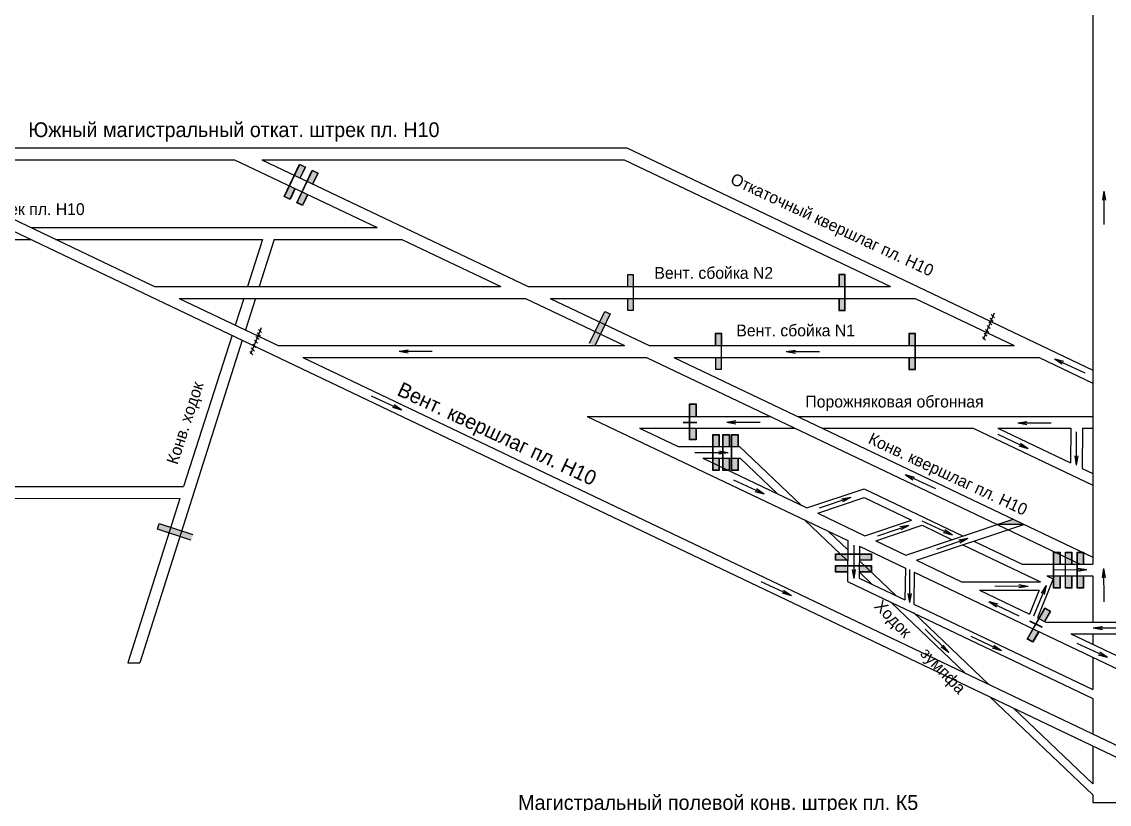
# Model space of a CAD drawing. Header units: millimetres. Extents: x -1543 to 290, y -901 to 459.
# Drawn here: x -915.9 to -547, y -187.9 to 77.6 of the extents above; entities that cross this region are included whole.
import ezdxf

# ---------------------------------------------------------------- set-up
doc = ezdxf.new("R2010")
doc.units = ezdxf.units.MM
for name, color, linetype in [('Двери', 7, 'Continuous'), ('Перемычки', 7, 'Continuous'), ('Струя', 7, 'Continuous')]:
    doc.layers.add(name, color=color, linetype=linetype)

msp = doc.modelspace()

# ---------------------------------------------------------------- hatches: boundary and pattern name
for points in [[(-691.52, -58.25), (-691.52, -58.4), (-689.2, -58.4), (-689.2, -58.25)], [(-686.84, -58.4), (-686.84, -58.25), (-689.1, -58.25), (-689.1, -58.4)], [(-579.51, -91.21), (-584.97, -93.03), (-575.9, -92.93)], [(-573.95, -125.68), (-574.02, -125.81), (-571.93, -126.83), (-571.86, -126.7)], [(-569.81, -127.85), (-569.74, -127.72), (-571.77, -126.74), (-571.84, -126.87)]]:
    msp.add_hatch(color=256).paths.add_polyline_path(points)
at = {"layer": 'Двери'}
h = msp.add_hatch(color=256, dxfattribs=at)
h.paths.add_polyline_path([(-821.38, 24.59), (-819.62, 28.29), (-821.6, 29.24), (-823.37, 25.54), (-823.28, 25.49), (-821.55, 29.1), (-819.75, 28.24), (-821.47, 24.63)])
h.paths.add_polyline_path([(-825, 21.88), (-823.28, 25.49), (-823.37, 25.54), (-825.09, 21.93)])
h.paths.add_polyline_path([(-824.87, 17.28), (-823.1, 20.98), (-823.19, 21.02), (-824.92, 17.41), (-826.72, 18.27), (-825, 21.88), (-825.09, 21.93), (-826.85, 18.23)])
h = msp.add_hatch(color=3, dxfattribs=at)
h.paths.add_polyline_path([(-819.75, 28.24), (-821.55, 29.1), (-823.28, 25.49), (-821.47, 24.63)])
h.paths.add_polyline_path([(-826.72, 18.27), (-824.92, 17.41), (-823.19, 21.02), (-825, 21.88)])
h = msp.add_hatch(color=256, dxfattribs=at)
h.paths.add_polyline_path([(-817.1, 22.55), (-815.34, 26.25), (-817.32, 27.19), (-819.09, 23.49), (-819, 23.45), (-817.28, 27.06), (-815.47, 26.2), (-817.19, 22.59)])
h.paths.add_polyline_path([(-820.72, 19.84), (-819, 23.45), (-819.09, 23.49), (-820.81, 19.88)])
h.paths.add_polyline_path([(-820.59, 15.24), (-818.82, 18.94), (-818.91, 18.98), (-820.64, 15.37), (-822.44, 16.23), (-820.72, 19.84), (-820.81, 19.88), (-822.58, 16.18)])
h = msp.add_hatch(color=3, dxfattribs=at)
h.paths.add_polyline_path([(-815.47, 26.2), (-817.28, 27.06), (-819, 23.45), (-817.19, 22.59)])
h.paths.add_polyline_path([(-822.44, 16.23), (-820.64, 15.37), (-818.91, 18.98), (-820.72, 19.84)])
h = msp.add_hatch(color=256, dxfattribs=at)
h.paths.add_polyline_path([(-710.43, -12.29), (-710.43, -8.19), (-708.23, -8.19), (-708.23, -12.29), (-708.33, -12.29), (-708.33, -8.29), (-710.33, -8.29), (-710.33, -12.29)])
h.paths.add_polyline_path([(-708.33, -16.29), (-708.33, -12.29), (-708.23, -12.29), (-708.23, -16.29)])
h.paths.add_polyline_path([(-710.43, -20.39), (-710.43, -16.29), (-710.33, -16.29), (-710.33, -20.29), (-708.33, -20.29), (-708.33, -16.29), (-708.23, -16.29), (-708.23, -20.39)])
h = msp.add_hatch(color=3, dxfattribs=at)
h.paths.add_polyline_path([(-710.33, -8.29), (-708.33, -8.29), (-708.33, -12.29), (-710.33, -12.29)])
h.paths.add_polyline_path([(-708.33, -20.29), (-710.33, -20.29), (-710.33, -16.29), (-708.33, -16.29)])
h = msp.add_hatch(color=256, dxfattribs=at)
h.paths.add_polyline_path([(-638.72, -12.29), (-638.72, -8.19), (-636.52, -8.19), (-636.52, -12.29), (-636.62, -12.29), (-636.62, -8.29), (-638.62, -8.29), (-638.62, -12.29)])
h.paths.add_polyline_path([(-636.62, -16.29), (-636.62, -12.29), (-636.52, -12.29), (-636.52, -16.29)])
h.paths.add_polyline_path([(-638.72, -20.39), (-638.72, -16.29), (-638.62, -16.29), (-638.62, -20.29), (-636.62, -20.29), (-636.62, -16.29), (-636.52, -16.29), (-636.52, -20.39)])
h = msp.add_hatch(color=3, dxfattribs=at)
h.paths.add_polyline_path([(-638.62, -8.29), (-636.62, -8.29), (-636.62, -12.29), (-638.62, -12.29)])
h.paths.add_polyline_path([(-636.62, -20.29), (-638.62, -20.29), (-638.62, -16.29), (-636.62, -16.29)])
h = msp.add_hatch(color=256, dxfattribs=at)
h.paths.add_polyline_path([(-680.6, -32.3), (-680.6, -28.2), (-678.4, -28.2), (-678.4, -32.3), (-678.5, -32.3), (-678.5, -28.3), (-680.5, -28.3), (-680.5, -32.3)])
h.paths.add_polyline_path([(-678.5, -36.3), (-678.5, -32.3), (-678.4, -32.3), (-678.4, -36.3)])
h.paths.add_polyline_path([(-680.6, -40.4), (-680.6, -36.3), (-680.5, -36.3), (-680.5, -40.3), (-678.5, -40.3), (-678.5, -36.3), (-678.4, -36.3), (-678.4, -40.4)])
h = msp.add_hatch(color=3, dxfattribs=at)
h.paths.add_polyline_path([(-680.5, -28.3), (-678.5, -28.3), (-678.5, -32.3), (-680.5, -32.3)])
h.paths.add_polyline_path([(-678.5, -40.3), (-680.5, -40.3), (-680.5, -36.3), (-678.5, -36.3)])
h = msp.add_hatch(color=256, dxfattribs=at)
h.paths.add_polyline_path([(-614.93, -32.31), (-614.93, -28.21), (-612.73, -28.21), (-612.73, -32.31), (-612.83, -32.31), (-612.83, -28.31), (-614.83, -28.31), (-614.83, -32.31)])
h.paths.add_polyline_path([(-612.83, -36.31), (-612.83, -32.31), (-612.73, -32.31), (-612.73, -36.31)])
h.paths.add_polyline_path([(-614.93, -40.41), (-614.93, -36.31), (-614.83, -36.31), (-614.83, -40.31), (-612.83, -40.31), (-612.83, -36.31), (-612.73, -36.31), (-612.73, -40.41)])
h = msp.add_hatch(color=3, dxfattribs=at)
h.paths.add_polyline_path([(-614.83, -28.31), (-612.83, -28.31), (-612.83, -32.31), (-614.83, -32.31)])
h.paths.add_polyline_path([(-612.83, -40.31), (-614.83, -40.31), (-614.83, -36.31), (-612.83, -36.31)])
h = msp.add_hatch(color=256, dxfattribs=at)
h.paths.add_polyline_path([(-687.13, -56.19), (-687.13, -52.09), (-689.33, -52.09), (-689.33, -56.19), (-689.23, -56.19), (-689.23, -52.19), (-687.23, -52.19), (-687.23, -56.19)])
h.paths.add_polyline_path([(-689.23, -60.19), (-689.23, -56.19), (-689.33, -56.19), (-689.33, -60.19)])
h.paths.add_polyline_path([(-687.13, -64.29), (-687.13, -60.19), (-687.23, -60.19), (-687.23, -64.19), (-689.23, -64.19), (-689.23, -60.19), (-689.33, -60.19), (-689.33, -64.29)])
h = msp.add_hatch(color=3, dxfattribs=at)
h.paths.add_polyline_path([(-687.23, -52.19), (-689.23, -52.19), (-689.23, -56.19), (-687.23, -56.19)])
h.paths.add_polyline_path([(-689.23, -64.19), (-687.23, -64.19), (-687.23, -60.19), (-689.23, -60.19)])
h = msp.add_hatch(color=256, dxfattribs=at)
h.paths.add_polyline_path([(-679.26, -66.53), (-679.26, -62.43), (-681.46, -62.43), (-681.46, -66.53), (-681.36, -66.53), (-681.36, -62.53), (-679.36, -62.53), (-679.36, -66.53)])
h.paths.add_polyline_path([(-681.36, -70.53), (-681.36, -66.53), (-681.46, -66.53), (-681.46, -70.53)])
h.paths.add_polyline_path([(-679.26, -74.63), (-679.26, -70.53), (-679.36, -70.53), (-679.36, -74.53), (-681.36, -74.53), (-681.36, -70.53), (-681.46, -70.53), (-681.46, -74.63)])
h = msp.add_hatch(color=3, dxfattribs=at)
h.paths.add_polyline_path([(-679.36, -62.53), (-681.36, -62.53), (-681.36, -66.53), (-679.36, -66.53)])
h.paths.add_polyline_path([(-681.36, -74.53), (-679.36, -74.53), (-679.36, -70.53), (-681.36, -70.53)])
h = msp.add_hatch(color=256, dxfattribs=at)
h.paths.add_polyline_path([(-675.83, -66.53), (-675.83, -62.43), (-678.03, -62.43), (-678.03, -66.53), (-677.93, -66.53), (-677.93, -62.53), (-675.93, -62.53), (-675.93, -66.53)])
h.paths.add_polyline_path([(-677.93, -70.53), (-677.93, -66.53), (-678.03, -66.53), (-678.03, -70.53)])
h.paths.add_polyline_path([(-675.83, -74.63), (-675.83, -70.53), (-675.93, -70.53), (-675.93, -74.53), (-677.93, -74.53), (-677.93, -70.53), (-678.03, -70.53), (-678.03, -74.63)])
h = msp.add_hatch(color=3, dxfattribs=at)
h.paths.add_polyline_path([(-675.93, -62.53), (-677.93, -62.53), (-677.93, -66.53), (-675.93, -66.53)])
h.paths.add_polyline_path([(-677.93, -74.53), (-675.93, -74.53), (-675.93, -70.53), (-677.93, -70.53)])
h = msp.add_hatch(color=256, dxfattribs=at)
h.paths.add_polyline_path([(-672.89, -66.53), (-672.89, -62.43), (-675.09, -62.43), (-675.09, -66.53), (-674.99, -66.53), (-674.99, -62.53), (-672.99, -62.53), (-672.99, -66.53)])
h.paths.add_polyline_path([(-674.99, -70.53), (-674.99, -66.53), (-675.09, -66.53), (-675.09, -70.53)])
h.paths.add_polyline_path([(-672.89, -74.63), (-672.89, -70.53), (-672.99, -70.53), (-672.99, -74.53), (-674.99, -74.53), (-674.99, -70.53), (-675.09, -70.53), (-675.09, -74.63)])
h = msp.add_hatch(color=3, dxfattribs=at)
h.paths.add_polyline_path([(-672.99, -62.53), (-674.99, -62.53), (-674.99, -66.53), (-672.99, -66.53)])
h.paths.add_polyline_path([(-674.99, -74.53), (-672.99, -74.53), (-672.99, -70.53), (-674.99, -70.53)])
h = msp.add_hatch(color=256, dxfattribs=at)
h.paths.add_polyline_path([(-631.73, -105.13), (-627.63, -105.13), (-627.63, -102.93), (-631.73, -102.93), (-631.73, -103.03), (-627.73, -103.03), (-627.73, -105.03), (-631.73, -105.03)])
h.paths.add_polyline_path([(-635.73, -103.03), (-631.73, -103.03), (-631.73, -102.93), (-635.73, -102.93)])
h.paths.add_polyline_path([(-639.83, -105.13), (-635.73, -105.13), (-635.73, -105.03), (-639.73, -105.03), (-639.73, -103.03), (-635.73, -103.03), (-635.73, -102.93), (-639.83, -102.93)])
h = msp.add_hatch(color=3, dxfattribs=at)
h.paths.add_polyline_path([(-627.73, -105.03), (-627.73, -103.03), (-631.73, -103.03), (-631.73, -105.03)])
h.paths.add_polyline_path([(-639.73, -103.03), (-639.73, -105.03), (-635.73, -105.03), (-635.73, -103.03)])
h = msp.add_hatch(color=256, dxfattribs=at)
h.paths.add_polyline_path([(-563.66, -106.45), (-563.66, -102.35), (-565.86, -102.35), (-565.86, -106.45), (-565.76, -106.45), (-565.76, -102.45), (-563.76, -102.45), (-563.76, -106.45)])
h.paths.add_polyline_path([(-565.76, -110.45), (-565.76, -106.45), (-565.86, -106.45), (-565.86, -110.45)])
h.paths.add_polyline_path([(-563.66, -114.55), (-563.66, -110.45), (-563.76, -110.45), (-563.76, -114.45), (-565.76, -114.45), (-565.76, -110.45), (-565.86, -110.45), (-565.86, -114.55)])
h = msp.add_hatch(color=3, dxfattribs=at)
h.paths.add_polyline_path([(-563.76, -102.45), (-565.76, -102.45), (-565.76, -106.45), (-563.76, -106.45)])
h.paths.add_polyline_path([(-565.76, -114.45), (-563.76, -114.45), (-563.76, -110.45), (-565.76, -110.45)])
h = msp.add_hatch(color=256, dxfattribs=at)
h.paths.add_polyline_path([(-559.66, -106.45), (-559.66, -102.35), (-561.86, -102.35), (-561.86, -106.45), (-561.76, -106.45), (-561.76, -102.45), (-559.76, -102.45), (-559.76, -106.45)])
h.paths.add_polyline_path([(-561.76, -110.45), (-561.76, -106.45), (-561.86, -106.45), (-561.86, -110.45)])
h.paths.add_polyline_path([(-559.66, -114.55), (-559.66, -110.45), (-559.76, -110.45), (-559.76, -114.45), (-561.76, -114.45), (-561.76, -110.45), (-561.86, -110.45), (-561.86, -114.55)])
h = msp.add_hatch(color=3, dxfattribs=at)
h.paths.add_polyline_path([(-559.76, -102.45), (-561.76, -102.45), (-561.76, -106.45), (-559.76, -106.45)])
h.paths.add_polyline_path([(-561.76, -114.45), (-559.76, -114.45), (-559.76, -110.45), (-561.76, -110.45)])
h = msp.add_hatch(color=256, dxfattribs=at)
h.paths.add_polyline_path([(-555.66, -106.45), (-555.66, -102.35), (-557.86, -102.35), (-557.86, -106.45), (-557.76, -106.45), (-557.76, -102.45), (-555.76, -102.45), (-555.76, -106.45)])
h.paths.add_polyline_path([(-557.76, -110.45), (-557.76, -106.45), (-557.86, -106.45), (-557.86, -110.45)])
h.paths.add_polyline_path([(-555.66, -114.55), (-555.66, -110.45), (-555.76, -110.45), (-555.76, -114.45), (-557.76, -114.45), (-557.76, -110.45), (-557.86, -110.45), (-557.86, -114.55)])
h = msp.add_hatch(color=3, dxfattribs=at)
h.paths.add_polyline_path([(-555.76, -102.45), (-557.76, -102.45), (-557.76, -106.45), (-555.76, -106.45)])
h.paths.add_polyline_path([(-557.76, -114.45), (-555.76, -114.45), (-555.76, -110.45), (-557.76, -110.45)])
h = msp.add_hatch(color=256, dxfattribs=at)
h.paths.add_polyline_path([(-631.73, -109.13), (-627.63, -109.13), (-627.63, -106.93), (-631.73, -106.93), (-631.73, -107.03), (-627.73, -107.03), (-627.73, -109.03), (-631.73, -109.03)])
h.paths.add_polyline_path([(-635.73, -107.03), (-631.73, -107.03), (-631.73, -106.93), (-635.73, -106.93)])
h.paths.add_polyline_path([(-639.83, -109.13), (-635.73, -109.13), (-635.73, -109.03), (-639.73, -109.03), (-639.73, -107.03), (-635.73, -107.03), (-635.73, -106.93), (-639.83, -106.93)])
h = msp.add_hatch(color=3, dxfattribs=at)
h.paths.add_polyline_path([(-627.73, -109.03), (-627.73, -107.03), (-631.73, -107.03), (-631.73, -109.03)])
h.paths.add_polyline_path([(-639.73, -107.03), (-639.73, -109.03), (-635.73, -109.03), (-635.73, -107.03)])
h = msp.add_hatch(color=256, dxfattribs=at)
h.paths.add_polyline_path([(-568.89, -125.92), (-566.85, -122.36), (-568.76, -121.26), (-570.8, -124.82), (-570.71, -124.87), (-568.72, -121.4), (-566.99, -122.4), (-568.98, -125.87)])
h.paths.add_polyline_path([(-572.71, -128.34), (-570.71, -124.87), (-570.8, -124.82), (-572.8, -128.29)])
h.paths.add_polyline_path([(-572.93, -132.94), (-570.89, -129.38), (-570.98, -129.33), (-572.97, -132.8), (-574.7, -131.8), (-572.71, -128.34), (-572.8, -128.29), (-574.84, -131.84)])
h = msp.add_hatch(color=3, dxfattribs=at)
h.paths.add_polyline_path([(-566.99, -122.4), (-568.72, -121.4), (-570.71, -124.87), (-568.98, -125.87)])
h.paths.add_polyline_path([(-574.7, -131.8), (-572.97, -132.8), (-570.98, -129.33), (-572.71, -128.34)])
at = {"layer": 'Перемычки'}
h = msp.add_hatch(color=256, dxfattribs=at)
h.paths.add_polyline_path([(-718.12, -20.56), (-719.89, -24.26), (-719.8, -24.3), (-718.07, -20.69), (-716.27, -21.55), (-717.99, -25.16), (-717.9, -25.21), (-716.14, -21.51)])
h.paths.add_polyline_path([(-719.8, -24.3), (-719.89, -24.26), (-723.37, -31.57), (-721.39, -32.52), (-717.9, -25.21), (-717.99, -25.16), (-721.44, -32.38), (-723.24, -31.52)])
h = msp.add_hatch(color=3, dxfattribs=at)
h.paths.add_polyline_path([(-716.27, -21.55), (-718.07, -20.69), (-719.8, -24.3), (-717.99, -25.16)])
h.paths.add_polyline_path([(-721.52, -27.91), (-719.71, -28.77), (-717.99, -25.16), (-719.8, -24.3)])
h.paths.add_polyline_path([(-721.52, -27.91), (-723.24, -31.52), (-721.44, -32.38), (-719.71, -28.77)])
h = msp.add_hatch(color=256, dxfattribs=at)
h.paths.add_polyline_path([(-870, -94.64), (-866.1, -95.92), (-866.07, -95.83), (-869.87, -94.58), (-869.25, -92.68), (-865.45, -93.93), (-865.42, -93.83), (-869.31, -92.55)])
h.paths.add_polyline_path([(-866.07, -95.83), (-866.1, -95.92), (-858.41, -98.45), (-857.72, -96.36), (-865.42, -93.83), (-865.45, -93.93), (-857.85, -96.42), (-858.47, -98.32)])
h = msp.add_hatch(color=3, dxfattribs=at)
h.paths.add_polyline_path([(-869.25, -92.68), (-869.87, -94.58), (-866.07, -95.83), (-865.45, -93.93)])
h.paths.add_polyline_path([(-862.27, -97.07), (-861.65, -95.17), (-865.45, -93.93), (-866.07, -95.83)])
h.paths.add_polyline_path([(-862.27, -97.07), (-858.47, -98.32), (-857.85, -96.42), (-861.65, -95.17)])

# ---------------------------------------------------------------- linework, layer by layer
for p, q in [((-552.56, 287.32), (-552.56, -106.45)), ((-1038.61, 67.75), (-870.83, -12.27)), ((-1038.61, 63.75), (-517.19, -184.93)), ((-969.49, 34.78), (-710.58, 34.78)), ((-710.58, 34.78), (-552.56, -40.58)), ((-961.11, 30.78), (-843.68, 30.78)), ((-843.68, 30.78), (-795.32, 7.72)), ((-834.39, 30.78), (-744.08, -12.29)), ((-834.39, 30.78), (-711.48, 30.78)), ((-711.48, 30.78), (-621.15, -12.3)), ((-912.77, 7.73), (-795.32, 7.72)), ((-1144.61, 3.75), (-912.77, 3.73)), ((-904.38, 3.73), (-834.24, 3.72)), ((-834.24, 3.72), (-839.3, -12.28)), ((-830.24, 3.72), (-835.3, -12.28)), ((-830.24, 3.72), (-811.66, 3.72)), ((-811.66, 3.72), (-786.93, 3.72)), ((-786.93, 3.72), (-753.38, -12.29)), ((-870.83, -12.27), (-807.91, -12.28)), ((-807.91, -12.28), (-753.38, -12.29)), ((-744.08, -12.29), (-621.15, -12.3)), ((-862.44, -16.27), (-799.52, -16.28)), ((-862.44, -16.27), (-828.88, -32.28)), ((-840.57, -16.28), (-843.44, -25.34)), ((-836.57, -16.28), (-839.96, -26.99)), ((-799.52, -16.28), (-744.99, -16.29)), ((-744.99, -16.29), (-711.43, -32.29)), ((-736.6, -16.29), (-703.04, -32.29)), ((-736.6, -16.29), (-612.76, -16.31)), ((-612.76, -16.31), (-579.2, -32.31)), ((-586.03, -21.29), (-589.75, -30.19)), ((-586.98, -21.79), (-585.93, -22.89)), ((-588.4, -25.42), (-587.34, -26.52)), ((-587.86, -24.19), (-586.81, -25.29)), ((-587.41, -22.99), (-586.36, -24.09)), ((-844.53, -28.81), (-860.96, -80.11)), ((-834.6, -26.29), (-838.32, -35.18)), ((-836.44, -29.18), (-835.38, -30.28)), ((-835.98, -27.98), (-834.93, -29.09)), ((-835.56, -26.78), (-834.51, -27.88)), ((-589.97, -29.32), (-588.92, -30.42)), ((-589.43, -28.03), (-588.38, -29.13)), ((-588.9, -26.8), (-587.85, -27.9)), ((-841.06, -30.47), (-875.86, -139.86)), ((-838, -33.03), (-836.95, -34.13)), ((-837.47, -31.8), (-836.42, -32.9)), ((-836.97, -30.41), (-835.92, -31.51)), ((-828.88, -32.28), (-765.96, -32.29)), ((-765.96, -32.29), (-711.43, -32.29)), ((-703.04, -32.29), (-579.2, -32.31)), ((-838.54, -34.31), (-837.49, -35.41)), ((-820.49, -36.28), (-765.96, -36.29)), ((-820.49, -36.28), (-537.78, -171.11)), ((-765.96, -36.29), (-703.94, -36.29)), ((-703.94, -36.29), (-584.97, -93.03)), ((-694.65, -36.3), (-552.56, -104.06)), ((-694.56, -36.31), (-570.78, -36.33)), ((-570.78, -36.33), (-552.56, -45.01)), ((-724.01, -56.29), (-662, -56.3)), ((-724.01, -56.29), (-635.61, -98.45)), ((-724.01, -56.29), (-724.01, -56.29)), ((-652.7, -56.3), (-552.56, -56.31)), ((-706.33, -60.29), (-653.61, -60.3)), ((-706.33, -60.29), (-693.24, -66.54)), ((-644.31, -60.3), (-593.17, -60.31)), ((-593.17, -60.31), (-552.56, -79.67)), ((-584.78, -60.31), (-560.13, -72.07)), ((-584.78, -60.31), (-560.02, -60.31)), ((-560.02, -60.31), (-560.13, -72.07)), ((-556.02, -60.31), (-556.14, -73.97)), ((-556.02, -60.31), (-552.56, -60.31)), ((-693.24, -66.54), (-672.35, -66.54)), ((-651.5, -86.44), (-672.35, -66.54)), ((-684.86, -70.53), (-672.16, -70.53)), ((-684.86, -70.53), (-649.56, -87.37)), ((-659.49, -82.63), (-672.16, -70.53)), ((-556.14, -73.97), (-552.56, -75.67)), ((-1050.95, -80.09), (-860.96, -80.11)), ((-649.56, -87.37), (-630.11, -80.87)), ((-630.11, -80.87), (-596.51, -96.89)), ((-1052.21, -84.09), (-862.23, -84.11)), ((-862.23, -84.11), (-879.86, -139.86)), ((-645.86, -89.13), (-630.11, -83.87)), ((-630.11, -83.87), (-614.09, -91.51)), ((-635.71, -105.34), (-650.22, -91.49)), ((-645.86, -89.13), (-629.84, -96.78)), ((-629.84, -96.78), (-614.09, -91.51)), ((-615.96, -103.39), (-579.51, -91.21)), ((-635.66, -101.57), (-642.22, -95.3)), ((-626.19, -98.51), (-610.44, -93.25)), ((-612.35, -105.11), (-575.9, -92.93)), ((-610.44, -93.25), (-600.21, -98.13)), ((-575.9, -92.93), (-584.97, -93.03)), ((-584.97, -93.03), (-556.84, -106.45)), ((-584.97, -93.03), (-584.97, -93.03)), ((-584.97, -93.03), (-584.97, -93.03)), ((-635.61, -98.45), (-635.81, -112.27)), ((-626.19, -98.51), (-615.96, -103.39)), ((-592.91, -98.61), (-576.47, -106.45)), ((-631.65, -100.34), (-631.81, -111.18)), ((-631.65, -100.34), (-616.13, -107.74)), ((-596.6, -99.85), (-570.31, -112.39)), ((-619.38, -117.11), (-631.72, -105.32)), ((-612.35, -105.11), (-597.1, -112.39)), ((-576.47, -106.45), (-552.56, -106.45)), ((-627.37, -113.3), (-631.78, -109.09)), ((-616.13, -107.74), (-616.28, -118.59)), ((-613.15, -109.17), (-613.3, -120.01)), ((-613.15, -109.17), (-535.79, -146.06)), ((-568.09, -110.45), (-552.56, -110.45)), ((-568.09, -110.45), (-566.02, -111.43)), ((-552.56, -110.45), (-552.56, -126.06)), ((-635.81, -112.27), (-552.56, -151.98)), ((-631.81, -111.18), (-616.28, -118.59)), ((-597.1, -112.39), (-570.31, -112.39)), ((-566.02, -111.43), (-571.32, -124.68)), ((-591, -115.3), (-570.72, -115.3)), ((-591, -115.3), (-574.2, -123.31)), ((-570.72, -115.3), (-573.97, -123.42)), ((-595.81, -143.43), (-621.1, -119.29)), ((-613.3, -120.01), (-552.56, -148.98)), ((-587.82, -147.25), (-613.34, -122.87)), ((-574.2, -123.31), (-573.97, -123.42)), ((-571.32, -124.68), (-568.44, -126.06)), ((-568.44, -126.06), (-534.2, -126.06)), ((-560.05, -130.06), (-534.52, -130.06)), ((-560.05, -130.06), (-544.51, -137.47)), ((-552.56, -130.06), (-552.56, -133.63)), ((-879.86, -139.86), (-875.86, -139.86)), ((-552.56, -138.06), (-552.56, -148.98)), ((-552.56, -184.73), (-587.44, -151.43)), ((-552.56, -151.98), (-552.56, -164.06)), ((-552.56, -152.39), (-552.56, -164.06)), ((-552.56, -180.91), (-579.45, -155.24)), ((-552.56, -168.06), (-552.56, -180.91)), ((-552.56, -184.73), (-552.56, -187.31)), ((-552.56, -187.31), (-544.56, -187.31))]:
    msp.add_line(p, q)
at = {"layer": 'Двери'}
for p, q in [((-691.52, -58.25), (-686.84, -58.25)), ((-691.52, -58.4), (-686.84, -58.4)), ((-690.75, -58.25), (-690.75, -58.4)), ((-574.01, -125.81), (-569.81, -127.85)), ((-573.95, -125.68), (-569.74, -127.72))]:
    msp.add_line(p, q, dxfattribs=at)
for points in [[(-823.1, 20.98), (-824.87, 17.28), (-826.85, 18.23), (-821.6, 29.24), (-819.62, 28.29), (-821.38, 24.59)], [(-823.19, 21.02), (-824.92, 17.41), (-826.72, 18.27), (-821.55, 29.1), (-819.75, 28.24), (-821.47, 24.63)], [(-818.82, 18.94), (-820.59, 15.24), (-822.58, 16.18), (-817.32, 27.19), (-815.34, 26.25), (-817.1, 22.55)], [(-818.91, 18.98), (-820.64, 15.37), (-822.44, 16.23), (-817.28, 27.06), (-815.47, 26.2), (-817.19, 22.59)], [(-710.33, -16.29), (-710.33, -20.29), (-708.33, -20.29), (-708.33, -8.29), (-710.33, -8.29), (-710.33, -12.29)], [(-638.72, -16.29), (-638.72, -20.39), (-636.52, -20.39), (-636.52, -8.19), (-638.72, -8.19), (-638.72, -12.29)], [(-638.62, -16.29), (-638.62, -20.29), (-636.62, -20.29), (-636.62, -8.29), (-638.62, -8.29), (-638.62, -12.29)], [(-678.4, -32.29), (-678.4, -28.2), (-680.6, -28.2), (-680.6, -32.3)], [(-680.5, -36.3), (-680.5, -40.3), (-678.5, -40.3), (-678.5, -28.3), (-680.5, -28.3), (-680.5, -32.3)], [(-614.93, -36.31), (-614.93, -40.41), (-612.73, -40.41), (-612.73, -28.21), (-614.93, -28.21), (-614.93, -32.31)], [(-614.83, -36.31), (-614.83, -40.31), (-612.83, -40.31), (-612.83, -28.31), (-614.83, -28.31), (-614.83, -32.31)], [(-687.13, -60.19), (-687.13, -64.29), (-689.33, -64.29), (-689.33, -52.09), (-687.13, -52.09), (-687.13, -56.19)], [(-687.23, -60.19), (-687.23, -64.19), (-689.23, -64.19), (-689.23, -52.19), (-687.23, -52.19), (-687.23, -56.19)], [(-679.26, -70.53), (-679.26, -74.63), (-681.46, -74.63), (-681.46, -62.43), (-679.26, -62.43), (-679.26, -66.53)], [(-679.36, -70.53), (-679.36, -74.53), (-681.36, -74.53), (-681.36, -62.53), (-679.36, -62.53), (-679.36, -66.53)], [(-675.83, -70.53), (-675.83, -74.63), (-678.03, -74.63), (-678.03, -62.43), (-675.83, -62.43), (-675.83, -66.53)], [(-675.93, -70.53), (-675.93, -74.53), (-677.93, -74.53), (-677.93, -62.53), (-675.93, -62.53), (-675.93, -66.53)], [(-672.89, -70.53), (-672.89, -74.63), (-675.09, -74.63), (-675.09, -62.43), (-672.89, -62.43), (-672.89, -66.53)], [(-672.99, -70.53), (-672.99, -74.53), (-674.99, -74.53), (-674.99, -62.53), (-672.99, -62.53), (-672.99, -66.53)], [(-635.73, -105.13), (-639.83, -105.13), (-639.83, -102.93), (-627.63, -102.93), (-627.63, -105.13), (-631.73, -105.13)], [(-635.73, -105.03), (-639.73, -105.03), (-639.73, -103.03), (-627.73, -103.03), (-627.73, -105.03), (-631.73, -105.03)], [(-563.66, -110.45), (-563.66, -114.55), (-565.86, -114.55), (-565.86, -102.35), (-563.66, -102.35), (-563.66, -106.45)], [(-563.76, -110.45), (-563.76, -114.45), (-565.76, -114.45), (-565.76, -102.45), (-563.76, -102.45), (-563.76, -106.45)], [(-559.66, -110.45), (-559.66, -114.55), (-561.86, -114.55), (-561.86, -102.35), (-559.66, -102.35), (-559.66, -106.45)], [(-559.76, -110.45), (-559.76, -114.45), (-561.76, -114.45), (-561.76, -102.45), (-559.76, -102.45), (-559.76, -106.45)], [(-555.66, -110.45), (-555.66, -114.55), (-557.86, -114.55), (-557.86, -102.35), (-555.66, -102.35), (-555.66, -106.45)], [(-555.76, -110.45), (-555.76, -114.45), (-557.76, -114.45), (-557.76, -102.45), (-555.76, -102.45), (-555.76, -106.45)], [(-635.73, -109.13), (-639.83, -109.13), (-639.83, -106.93), (-627.63, -106.93), (-627.63, -109.13), (-631.73, -109.13)], [(-635.73, -109.03), (-639.73, -109.03), (-639.73, -107.03), (-627.73, -107.03), (-627.73, -109.03), (-631.73, -109.03)], [(-570.89, -129.38), (-572.93, -132.94), (-574.84, -131.84), (-568.76, -121.26), (-566.85, -122.36), (-568.89, -125.92)], [(-570.98, -129.33), (-572.97, -132.8), (-574.7, -131.8), (-568.72, -121.4), (-566.99, -122.4), (-568.98, -125.87)]]:
    msp.add_lwpolyline(points, dxfattribs=at)
at = {"layer": 'Перемычки'}
for points in [[(-723.24, -31.52), (-718.07, -20.69), (-716.27, -21.55), (-721.44, -32.38)], [(-858.47, -98.32), (-869.87, -94.58), (-869.25, -92.68), (-857.85, -96.42)]]:
    msp.add_lwpolyline(points, dxfattribs=at)
at = {"layer": 'Струя', "color": 5}
for p, q in [((-548.76, 20.14), (-549.28, 17.03)), ((-548.76, 20.14), (-548.24, 17.03)), ((-548.76, 20.14), (-548.76, 8.84)), ((-787.89, -34.2), (-784.78, -33.68)), ((-787.89, -34.2), (-776.59, -34.2)), ((-787.89, -34.2), (-784.78, -34.72)), ((-786.97, -54.16), (-797.24, -49.44)), ((-786.97, -54.16), (-790.01, -53.34)), ((-786.97, -54.16), (-789.57, -52.39)), ((-616.16, -76.05), (-605.91, -80.81)), ((-616.16, -76.05), (-613.12, -76.89)), ((-616.16, -76.05), (-613.56, -77.84)), ((-548.86, -107.93), (-549.36, -111.04)), ((-548.86, -107.93), (-548.32, -111.04)), ((-548.86, -107.93), (-548.78, -119.23)), ((-654.8, -117.15), (-665.07, -112.43)), ((-654.8, -117.15), (-657.85, -116.33)), ((-654.8, -117.15), (-657.41, -115.38))]:
    msp.add_line(p, q, dxfattribs=at)
at = {"layer": 'Струя', "color": 1}
for p, q in [((-656.54, -34.33), (-653.43, -33.81)), ((-656.54, -34.33), (-653.43, -34.85)), ((-656.54, -34.33), (-645.24, -34.33)), ((-565.55, -36.74), (-562.94, -38.52)), ((-565.55, -36.74), (-562.51, -37.58)), ((-565.55, -36.74), (-555.29, -41.5)), ((-676.74, -58.26), (-673.63, -57.73)), ((-676.74, -58.26), (-665.43, -58.26)), ((-676.74, -58.26), (-673.63, -58.78)), ((-578.02, -58.51), (-574.9, -57.99)), ((-578.02, -58.51), (-566.71, -58.51)), ((-578.02, -58.51), (-574.9, -59.03)), ((-574.43, -67.29), (-584.66, -62.48)), ((-558.03, -72.83), (-558.03, -61.52)), ((-574.43, -67.29), (-577.03, -65.49)), ((-676.24, -68.63), (-687.54, -68.63)), ((-676.24, -68.63), (-679.35, -68.11)), ((-676.24, -68.63), (-679.35, -69.16)), ((-574.43, -67.29), (-577.47, -66.44)), ((-558.03, -72.83), (-558.55, -69.71)), ((-558.03, -72.83), (-557.51, -69.71)), ((-664.06, -82.7), (-674.29, -77.89)), ((-664.06, -82.7), (-666.66, -80.9)), ((-664.06, -82.7), (-667.1, -81.85)), ((-634.62, -83.83), (-645.32, -87.48)), ((-634.62, -83.83), (-637.74, -84.34)), ((-634.62, -83.83), (-637.4, -85.33)), ((-600.18, -96.64), (-610.41, -91.83)), ((-614.92, -93.28), (-625.63, -96.89)), ((-614.92, -93.28), (-618.03, -93.78)), ((-614.92, -93.28), (-617.7, -94.77)), ((-600.18, -96.64), (-603.22, -95.79)), ((-600.18, -96.64), (-602.77, -94.84)), ((-594.9, -97.78), (-605.6, -101.43)), ((-594.9, -97.78), (-598.01, -98.29)), ((-594.9, -97.78), (-597.67, -99.28)), ((-633.52, -111.33), (-633.52, -100.02)), ((-633.52, -111.33), (-634.05, -108.22)), ((-633.52, -111.33), (-633, -108.22)), ((-614.62, -119.49), (-614.62, -108.19)), ((-554.52, -108.38), (-565.83, -108.45)), ((-554.52, -108.38), (-557.64, -107.87)), ((-554.52, -108.38), (-557.63, -108.92)), ((-574.47, -113.97), (-585.77, -113.87)), ((-574.47, -113.97), (-577.59, -114.47)), ((-574.47, -113.97), (-577.58, -113.42)), ((-568.38, -113.63), (-572.7, -124.08)), ((-568.38, -113.63), (-570.05, -116.31)), ((-568.38, -113.63), (-569.09, -116.71)), ((-614.62, -119.49), (-615.15, -116.38)), ((-614.62, -119.49), (-614.1, -116.38)), ((-587.81, -119.05), (-585.22, -120.86)), ((-587.81, -119.05), (-577.6, -123.91)), ((-587.81, -119.05), (-584.77, -119.91)), ((-601.41, -136.42), (-609.42, -128.45)), ((-552.42, -128.09), (-549.3, -127.57)), ((-552.42, -128.09), (-541.11, -128.09)), ((-552.42, -128.09), (-549.3, -128.61)), ((-583.53, -135.79), (-593.76, -130.97)), ((-601.41, -136.42), (-603.98, -134.6)), ((-601.41, -136.42), (-603.25, -133.86)), ((-583.53, -135.79), (-586.57, -134.93)), ((-583.53, -135.79), (-586.13, -133.99)), ((-547.57, -138.12), (-557.8, -133.31)), ((-547.57, -138.12), (-550.16, -136.32)), ((-547.57, -138.12), (-550.61, -137.27))]:
    msp.add_line(p, q, dxfattribs=at)

# ---------------------------------------------------------------- texts
for s, height, p in [('Южный магистральный откат. штрек пл. Н10', 5, (-913.63, 38.44)), ('Южный магистральный     конв.   штрек пл. Н10', 4, (-1012.94, 12)), ('Вент. сбойка N2', 4, (-701.26, -9.64)), ('Вент. сбойка N1', 4, (-673.46, -29.15)), ('Порожняковая обгонная', 4, (-650.04, -53.29)), ('Магистральный полевой конв. штрек пл. К5', 5, (-747.47, -189.79))]:
    msp.add_text(s, height=height).set_placement(p)
for s, height, rotation, p in [('Откаточный квершлаг пл. Н10', 4, 335, (-675.85, 22.81)), ('Конв. ходок', 4, 72, (-863.06, -72.92)), ('Вент. квершлаг пл. Н10', 5, 335, (-788.89, -48.96)), ('Конв. квершлаг пл. Н10', 4, 335, (-629.06, -65.28)), ('Ходок     зумпфа', 4, 314, (-626.91, -120.94))]:
    msp.add_text(s, height=height, rotation=rotation).set_placement(p)

doc.saveas('drawing.dxf')
